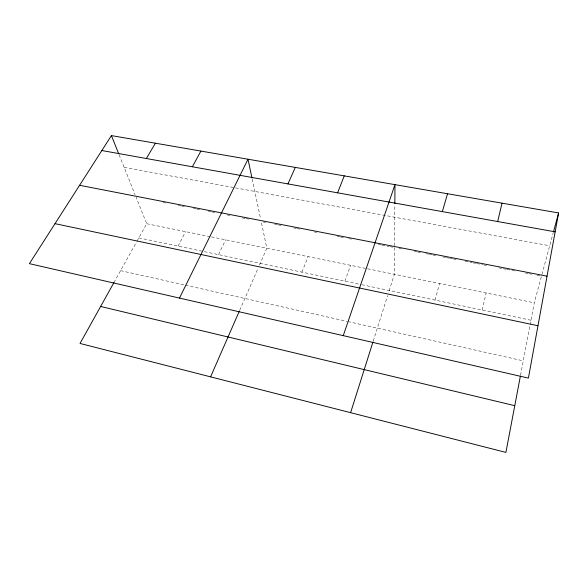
<?xml version="1.0" encoding="UTF-8"?>
<svg xmlns="http://www.w3.org/2000/svg" width="588" height="588" viewBox="0 0 588 588"><rect width="100%" height="100%" fill="white"/><g stroke="black" fill="none" stroke-linecap="round" stroke-linejoin="round"><path stroke-width="0.44" stroke-dasharray="2.94 2.21" d="M394.563 247.548L394.386 274.251L388.705 292.199M394.57 245.71L394.842 204.558M520.549 375.195L529.935 325.664M530.104 324.76L534.271 302.791L541.482 276.169M482.204 310.008L486.158 292.978M541.952 274.434L553.22 232.826M434.988 300.093L439.552 283.467M373.24 341.113L387.624 295.624M344.913 281.174L350.58 265.313M301.923 272.141L308.09 256.64M239.742 310.199L258.029 268.4M259.484 265.056L266.849 248.224L261.204 221.573M218.53 254.626L225.608 239.808M178.083 246.129L185.58 231.643M113.94 282.578L136.6 241.881M137.041 241.08L146.713 223.712L136.093 197.201M124.149 167.359L549.707 245.784M163.045 202.448L165.735 202.978M178.289 205.418L180.95 205.94M181.839 206.109L184.5 206.631M193.364 208.358L196.024 208.872M196.914 209.049L199.575 209.563M208.446 211.298L211.107 211.812M211.989 211.989L214.649 212.503M227.159 214.936L229.849 215.465M242.388 217.905L245.078 218.427M245.975 218.604L248.658 219.126M262.998 221.919L265.688 222.448M274.662 224.19L277.352 224.719M278.249 224.895L280.939 225.417M293.5 227.865L296.19 228.387M297.087 228.563L299.777 229.085M314.043 231.863L316.704 232.385M337.144 236.361L339.813 236.883M340.702 237.06L343.363 237.574M348.699 238.618L351.396 239.14M378.371 244.395L381.068 244.924M381.972 245.093L389.168 246.497M390.065 246.673L392.762 247.195M399.031 248.415L401.707 248.944M414.224 251.377L416.907 251.899M417.796 252.076L420.479 252.597M425.844 253.641L428.52 254.163M429.416 254.339L432.099 254.861M432.988 255.038L435.671 255.559M442.815 256.949L445.491 257.471M446.38 257.64L449.048 258.161M449.938 258.338L452.606 258.852M453.495 259.029L456.17 259.551M465.064 261.285L472.186 262.667M473.075 262.843L475.743 263.365M476.633 263.534L482.866 264.747M483.755 264.923L486.423 265.445M498.867 267.863L502.417 268.554M503.306 268.731L505.967 269.253M506.856 269.422L516.624 271.325M525.503 273.053L528.164 273.574M529.053 273.743L531.714 274.265M537.042 275.302L540.592 275.993M146.713 223.712L210.489 236.729M211.379 236.905L366.677 268.598M367.566 268.775L534.271 302.791M138.819 237.883L360.878 284.526M361.767 284.71L530.964 320.247M120.584 270.642L184.529 284.959M185.411 285.158L346.964 321.349M347.861 321.555L523.269 360.848M119.121 154.82L135.071 194.643M252.164 178.906L260.638 218.912"/><path stroke-width="0.88" d="M394.849 203.654L394.974 184.639L343.252 335.645M558.6 212.952L528.399 378.106L29.4 263.659L111.419 135.593L558.6 212.952L553.455 231.959M520.38 376.092L505.908 452.407L80.041 343.458L113.94 282.578M497.683 221.544L502.034 203.161M442.345 211.614L447.534 193.731M350.602 412.68L372.968 341.973M337.586 192.827L344.259 175.871M210.585 376.857L239.375 311.037M287.958 183.919L295.301 167.396M179.48 298.079L247.996 159.216L251.98 178.017M192.372 166.779L200.905 151.072M146.338 158.517L155.408 143.2M101.849 150.535L555.145 231.848M79.593 185.293L547.038 276.184M55.015 223.661L537.976 325.737M100.636 306.466L514.772 405.676M111.419 135.593L118.791 153.982"/></g></svg>
